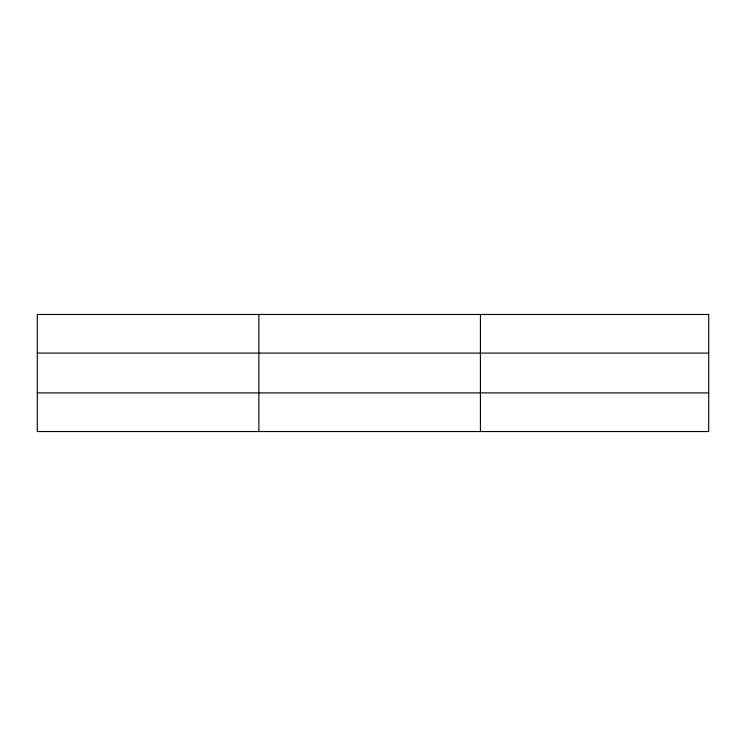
<?xml version="1.0" encoding="UTF-8"?>
<svg xmlns="http://www.w3.org/2000/svg" width="746" height="746" viewBox="0 0 746 746"><rect width="100%" height="100%" fill="white"/><g stroke="black" fill="none" stroke-linecap="round" stroke-linejoin="round"><path stroke-width="1.12" d="M258.862 431.533L258.862 314.467M480.424 431.533L480.424 314.467M37.3 353.1L708.7 353.1M37.3 392.9L708.7 392.9M708.7 314.467L708.7 431.533L37.3 431.533L37.3 314.467L708.7 314.467"/></g></svg>
